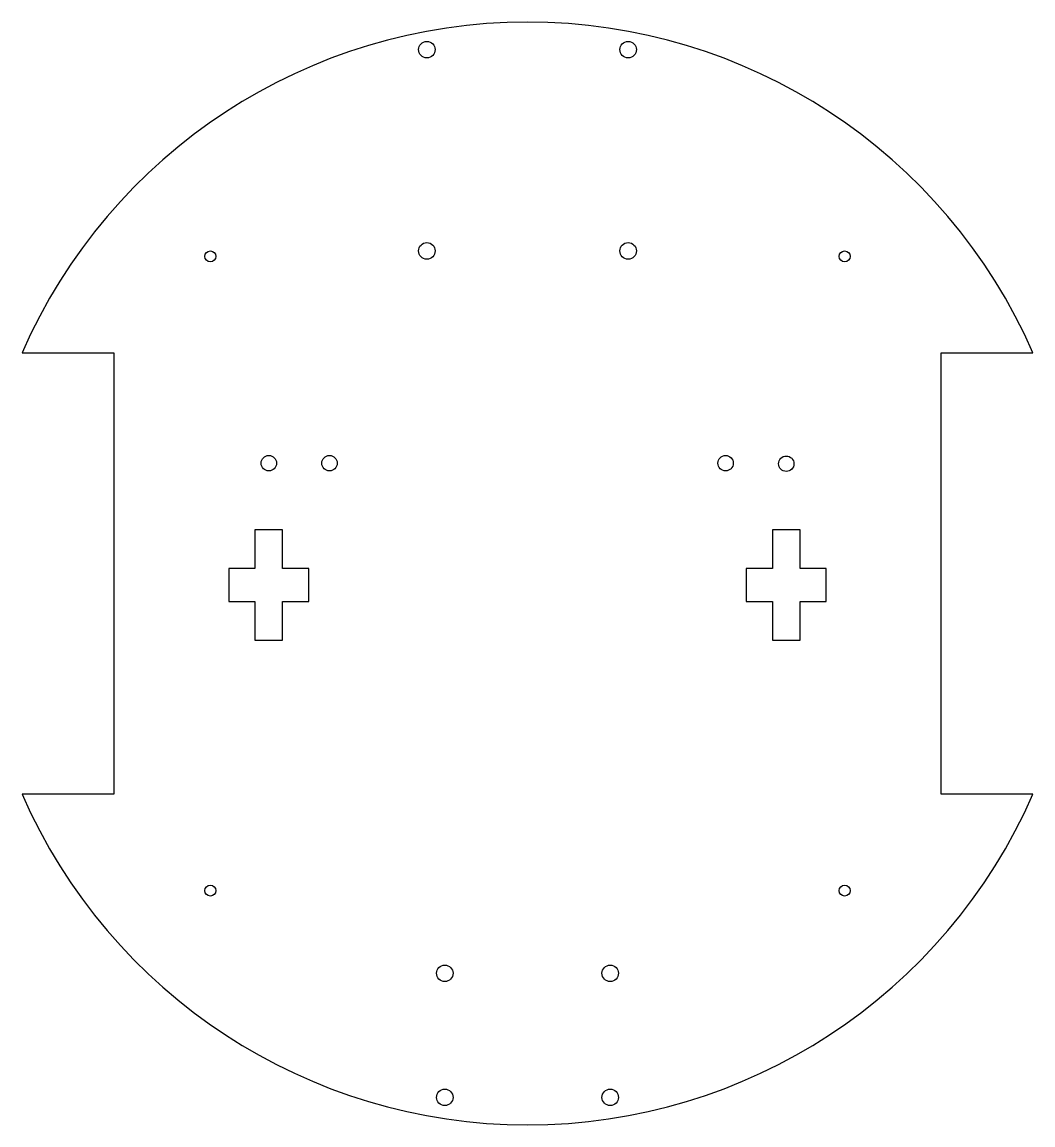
# Model space of a CAD drawing. Header units: millimetres. Extents: x -92 to 92, y -100 to 100.
import ezdxf

# ---------------------------------------------------------------- set-up
doc = ezdxf.new("R2010")
doc.units = ezdxf.units.MM

msp = doc.modelspace()

# ---------------------------------------------------------------- linework, layer by layer
at = {"color": 7, "linetype": 'Continuous', "lineweight": 25}
for p, q in [((-91.65, 40), (-74.99, 40)), ((-74.99, 40), (-74.99, -40)), ((75.01, 40), (91.65, 40)), ((75.01, -40), (75.01, 40)), ((-44.42, 7.9), (-49.42, 7.9)), ((-49.42, 7.9), (-49.42, 0.9)), ((-44.42, 0.9), (-44.42, 7.9)), ((49.42, 7.9), (44.42, 7.9)), ((44.42, 7.9), (44.42, 0.9)), ((49.42, 0.9), (49.42, 7.9)), ((-49.42, 0.9), (-54.17, 0.9)), ((-54.17, 0.9), (-54.17, -5.1)), ((-39.67, 0.9), (-44.42, 0.9)), ((-39.67, -5.1), (-39.67, 0.9)), ((44.42, 0.9), (39.67, 0.9)), ((39.67, 0.9), (39.67, -5.1)), ((54.17, 0.9), (49.42, 0.9)), ((54.17, -5.1), (54.17, 0.9)), ((-54.17, -5.1), (-49.42, -5.1)), ((-49.42, -5.1), (-49.42, -12.1)), ((-44.42, -12.1), (-44.42, -5.1)), ((-44.42, -5.1), (-39.67, -5.1)), ((39.67, -5.1), (44.42, -5.1)), ((44.42, -5.1), (44.42, -12.1)), ((49.42, -5.1), (54.17, -5.1)), ((49.42, -12.1), (49.42, -5.1)), ((-49.42, -12.1), (-44.42, -12.1)), ((44.42, -12.1), (49.42, -12.1)), ((-74.99, -40), (-91.65, -40)), ((91.65, -40), (75.01, -40))]:
    msp.add_line(p, q, dxfattribs=at)
for centre, radius in [((-18.25, 95), 1.5), ((18.25, 95), 1.5), ((-18.25, 58.5), 1.5), ((18.25, 58.5), 1.5), ((-57.5, 57.5), 1), ((57.5, 57.5), 1), ((-46.9, 20), 1.4), ((-35.9, 20), 1.4), ((35.92, 20), 1.4), ((46.92, 19.9), 1.4), ((-57.5, -57.5), 1), ((57.5, -57.5), 1), ((-15, -72.5), 1.5), ((15, -72.5), 1.5), ((-15, -95), 1.5), ((15, -95), 1.5)]:
    msp.add_circle(centre, radius, dxfattribs=at)
for start, end in [(23.5782, 156.4218), (203.5782, 336.4218)]:
    msp.add_arc((0, 0), 100, start, end, dxfattribs=at)

doc.saveas('drawing.dxf')
